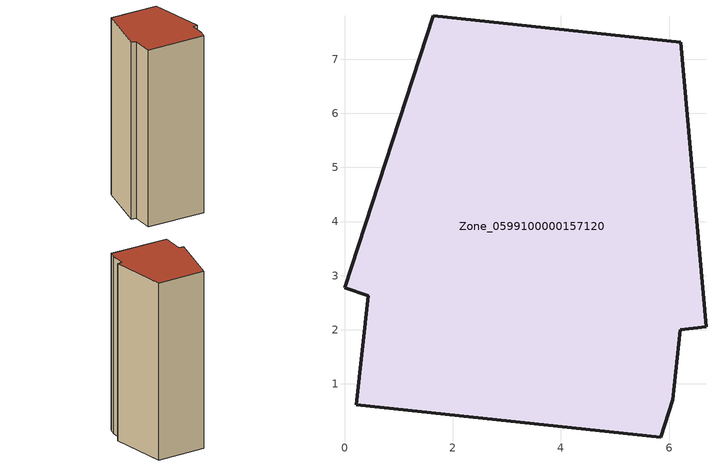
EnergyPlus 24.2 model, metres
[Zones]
Zone_0599100000157120
 floor ground (C_G): 0.44,2.63 0,2.78 1.64,7.8 6.21,7.31 6.68,2.06 6.2,2 6.06,0.71 5.84,0.02 0.22,0.62 z3.43
 wall outside (C_F): 5.84,0.02 6.06,0.71 6.2,2 6.68,2.06 6.21,7.31 1.64,7.8 0,2.78 0.44,2.63 0.22,0.62 5.84,0.02 z3.43:20.47
 roof outside (C_R): 6.06,0.71 6.2,2 6.68,2.06 6.21,7.31 1.64,7.8 0,2.78 0.44,2.63 0.22,0.62 5.84,0.02 z20.47
[BUILDING]
Pand.0599100000157120: North Axis=0; Terrain=City; Loads Convergence Tolerance Value=0.04; Temperature Convergence Tolerance Value=0.4; Solar Distribution=FullExterior; Maximum Number of Warmup Days=25; Minimum Number of Warmup Days=1
[Site:Location]
Rotterdam.The.Hague.AP_ZH_NLD Design_Conditions: Latitude=51.96; Longitude=4.45; Time Zone=1; Elevation=-4.5
[SITE:GROUNDTEMPERATURE:BUILDINGSURFACE]
18, 18, 18, 18, 18, 18, 18, 18, 18, 18, 18, 18
[MATERIAL] Thermal Absorptance=0.9; Solar Absorptance=0.7; Visible Absorptance=0.7
Name | Roughness | Thickness | Conductivity | Density | Specific Heat
G.D.1965 | MediumSmooth | 0.15 | 1 | 540 | 1210
F.D.1965 | Rough | 0.3 | 0.857143 | 1920 | 840
R.D.1965 | MediumRough | 0.2 | 0.08 | 1500 | 1000
[CONSTRUCTION]
C_G: G.D.1965
C_F: F.D.1965
C_R: R.D.1965
[ZONE]
Zone_0599100000157120: Type=1; Multiplier=1; Ceiling Height=Autocalculate; Volume=Autocalculate; Floor Area=autocalculate; Part of Total Floor Area=Yes
[ZONEINFILTRATION:DESIGNFLOWRATE]
Infil_Zone_0599100000157120: Zone or ZoneList or Space or SpaceList=Zone_0599100000157120; Schedule=AlwaysOn; Design Flow Rate Calculation Method=Flow/Area; Flow Rate per Floor Area=0.0042; Constant Term Coefficient=1; Temperature Term Coefficient=0; Velocity Term Coefficient=0; Velocity Squared Term Coefficient=0
[HVACTEMPLATE:ZONE:IDEALLOADSAIRSYSTEM]
Zone_0599100000157120: Maximum Heating Supply Air Temperature=50; Minimum Cooling Supply Air Temperature=13; Maximum Heating Supply Air Humidity Ratio=0.0156; Minimum Cooling Supply Air Humidity Ratio=0.0077; Heating Limit=NoLimit; Cooling Limit=NoLimit; Dehumidification Control Type=ConstantSensibleHeatRatio; Cooling Sensible Heat Ratio=0.7; Dehumidification Setpoint=60; Humidification Control Type=None; Humidification Setpoint=30; Outdoor Air Method=None; Outdoor Air Flow Rate per Person=0.00944; Outdoor Air Flow Rate per Zone Floor Area=0; Outdoor Air Flow Rate per Zone=0; Demand Controlled Ventilation Type=None; Outdoor Air Economizer Type=NoEconomizer; Heat Recovery Type=None; Sensible Heat Recovery Effectiveness=0.7; Latent Heat Recovery Effectiveness=0.65
[ZONECONTROL:THERMOSTAT]
ThermostatControl_Zone_0599100000157120: Zone or ZoneList=Zone_0599100000157120; Control Type Schedule=DualSetpointControlType; Control 1=Thermostat_Zone_0599100000157120; Temperature Difference Between Cutout And Setpoint=0
[THERMOSTATSETPOINT:DUALSETPOINT]
Thermostat_Zone_0599100000157120: Heating Setpoint Temperature Schedule=HeatingSetpoint_Zone_0599100000157120; Cooling Setpoint Temperature Schedule=CoolingSetpoint_Zone_0599100000157120
[SCHEDULE:COMPACT]
HeatingSetpoint_Zone_0599100000157120: Through: 12/31, For: AllDays, Until: 24:00, 21
CoolingSetpoint_Zone_0599100000157120: Through: 12/31, For: AllDays, Until: 24:00, 24
DualSetpointControlType: Through: 12/31, For: AllDays, Until: 24:00, 4
AlwaysOn: Through: 12/31, For: AllDays, Until: 24:00, 1
